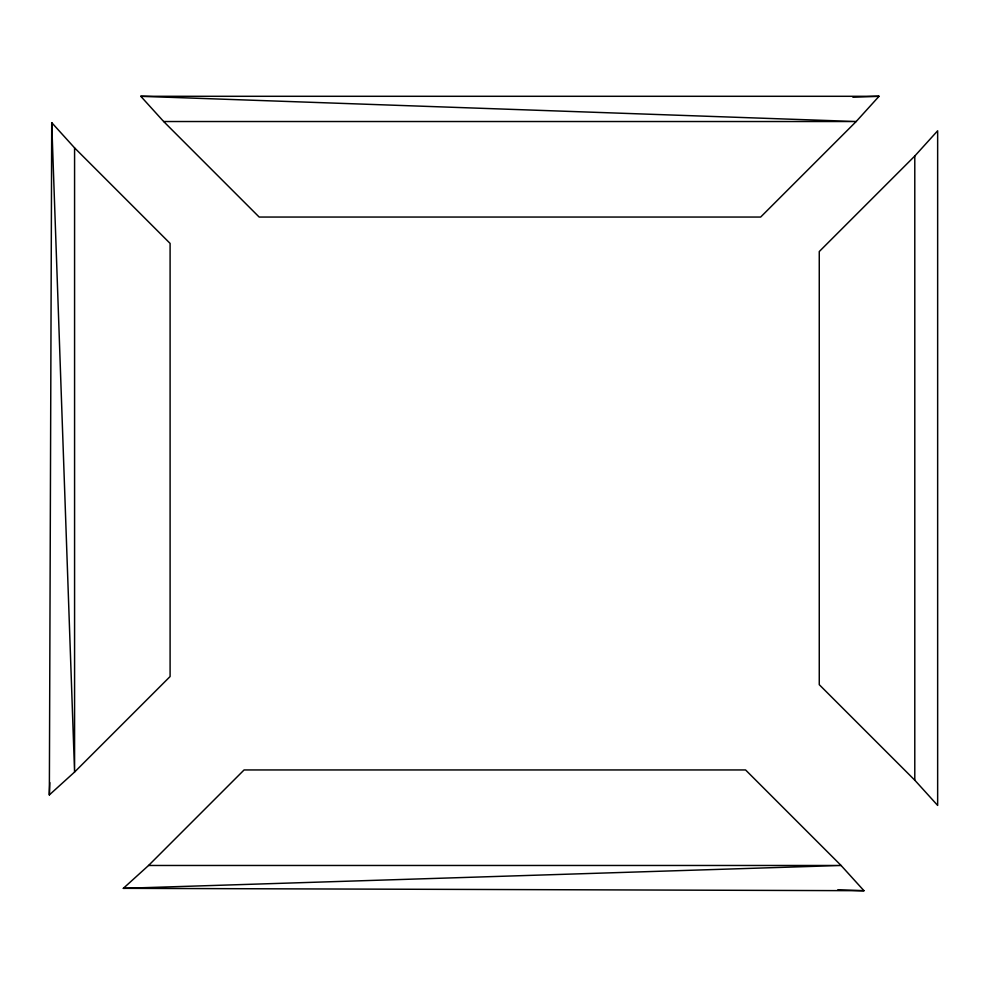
<?xml version="1.0" encoding="UTF-8"?>
<svg xmlns="http://www.w3.org/2000/svg" width="987" height="987" viewBox="0 0 987 987"><rect width="100%" height="100%" fill="white"/><g stroke="black" fill="none" stroke-linecap="round" stroke-linejoin="round"><path stroke-width="1.48" d="M49.35 794.917L51.719 122.647L74.58 147.877L170.097 243.407L170.097 676.527L74.58 772.044L49.35 794.917L49.831 782.592M879.047 96.294L856.185 121.524L760.656 217.054L259.174 217.054L163.657 121.524L140.796 96.294L879.047 96.294L852.891 97.219M914.789 156.02L937.65 130.79L937.65 805.417L914.789 780.186L819.259 684.67L819.259 251.549L914.789 156.02L914.789 780.186M148.568 865.476L244.085 769.946L745.567 769.946L841.084 865.476L863.958 890.706L123.338 888.337L148.568 865.476L841.084 865.476L123.338 888.337M163.657 121.524L856.185 121.524L140.796 96.294M837.803 889.78L863.958 890.706M51.719 122.647L74.58 772.044L74.58 147.877"/></g></svg>
